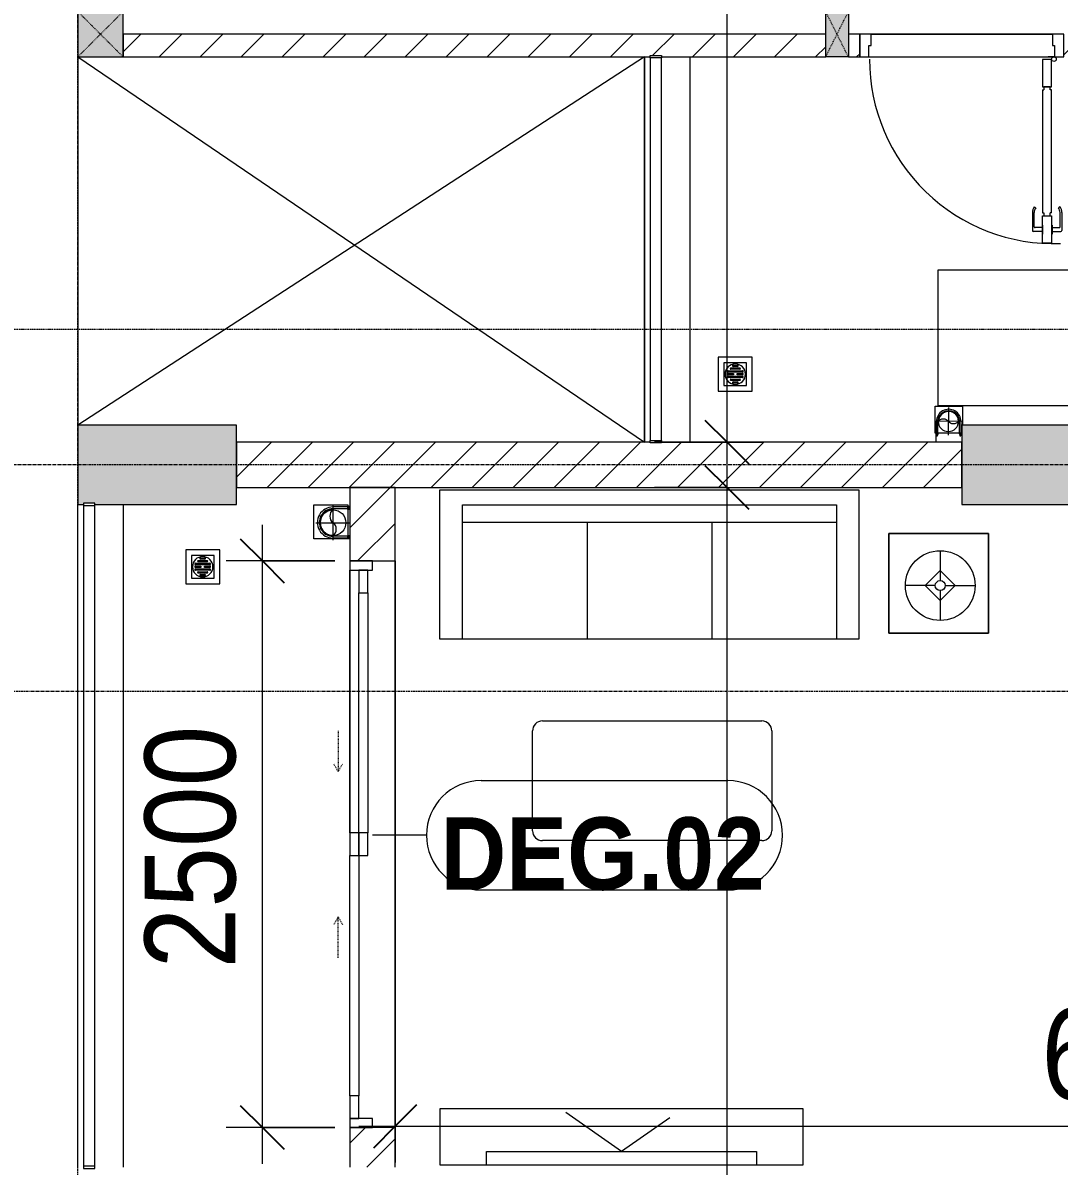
# Model space of a CAD drawing. Header units: millimetres. Extents: x 962 to 239635, y -15958 to 82755.
# Drawn here: x 95161 to 99733, y 22442 to 27487 of the extents above; entities that cross this region are included whole.
import ezdxf

# ---------------------------------------------------------------- set-up
doc = ezdxf.new("R2010")
doc.units = ezdxf.units.MM
for name, pattern in [('Dash', [6, 3, -3]), ('Dash Dot 3_16_', [7.9375, 4.7625, -1.5875, 0, -1.5875]), ('Grid Line', [22.225, 12.7, -3.175, 3.175, -3.175]), ('IMPORT-CENTER _2_', [40.64, 25.4, -5.08, 5.08, -5.08])]:
    doc.linetypes.add(name, pattern=pattern)
for name, color, linetype, lineweight in [('0-1', 7, 'Continuous', 5), ('A-ANNO-DIMS', 211, 'Continuous', 9), ('A-ANNO-DIMS-160', 211, 'Continuous', 9), ('A-DETL-GENF-1', 9, 'Continuous', 9), ('A-DETL-THIN-1', 151, 'Continuous', 9), ('A-DOOR', 31, 'Continuous', 9), ('A-DOOR-1', 254, 'Continuous', 9), ('A-DOOR-2', 9, 'Continuous', 9), ('A-DOOR-FRAM', 31, 'Continuous', 9), ('A-DOOR-HDLN', 31, 'Dash', 9), ('A-DOOR-IDEN', 31, 'Continuous', 9), ('A-FLOR-1', 250, 'Continuous', 9), ('A-FLOR-2', 9, 'Continuous', 9), ('A-FLOR-HRAL', 11, 'Continuous', 9), ('A-FLOR-HRAL-1', 254, 'Continuous', 9), ('A-FLOR-HRAL-2', 9, 'Continuous', 9), ('A-WALL', 113, 'Continuous', 9), ('A-WALL-1', 253, 'Continuous', 18), ('A-WALL-2', 9, 'Continuous', 9), ('A-WALL-3', 113, 'Continuous', 18), ('A-WALL-PATT-1', 10, 'Continuous', 9), ('A-WALL-PATT-2', 111, 'Continuous', 9), ('G-ANNO-SYMB-1', 111, 'Dash Dot 3_16_', 18), ('G-IMPT', 8, 'Continuous', 9), ('G-IMPT-1', 254, 'Continuous', 9), ('G-IMPT-2', 8, 'IMPORT-CENTER _2_', 9), ('I-FURN', 30, 'Continuous', 9), ('I-FURN-1', 254, 'Continuous', 9), ('M-EQPM', 50, 'Continuous', 9), ('S-COLS', 52, 'Continuous', 9), ('S-COLS-1', 52, 'Continuous', 5), ('S-COLS-2', 7, 'Continuous', 18), ('S-COLS-3', 254, 'Continuous', 9), ('S-COLS-4', 253, 'Continuous', 18), ('S-COLS-5', 52, 'Dash', 9), ('S-COLS-6', 52, 'Continuous', 18), ('S-COLS-HDLN', 52, 'Dash', 9), ('S-COLS-HDLN-1', 9, 'Dash', 9), ('S-GRID-1', 1, 'Grid Line', 9)]:
    doc.layers.add(name, color=color, linetype=linetype, lineweight=lineweight)
doc.styles.add('Arial_B_6', font='arialbd_0.ttf', dxfattribs={"width": 0.9, "height": 320})
doc.styles.add('UTM Avo', font='UTM Avo.ttf', dxfattribs={"width": 0.9, "height": 400})
doc.dimstyles.new('1_Dim_chi_tiet_2_5', dxfattribs={"dimscale": 304.8, "dimtxt": 399.720379, "dimasz": 0.629921, "dimexe": 0.524934, "dimexo": 0.0625, "dimgap": 0.052493, "dimtad": 1, "dimdec": 0, "dimrnd": 5, "dimzin": 0, "dimdsep": 46, "dimtxsty": 'UTM Avo', "dimblk1": 'OBLIQUE', "dimblk2": 'OBLIQUE', "dimsah": 1, "dimcen": 0.09, "dimdle": 0.524934, "dimazin": 0, "dimtfac": 1, "dimtdec": 4, "dimtix": 1, "dimtmove": 0, "dimatfit": 3, "dimfxl": 1.049869, "dimfxlon": 1, "dimtvp": 1, "dimtolj": 1, "dimtzin": 0, "dimarcsym": 2})
doc.dimstyles.new('1_Dim_chi_tiet_2_5_1', dxfattribs={"dimscale": 304.8, "dimtxt": 399.720379, "dimasz": 0.629921, "dimexe": 0.524934, "dimexo": 0.0625, "dimgap": 0.052493, "dimtad": 1, "dimdec": 0, "dimrnd": 5, "dimzin": 0, "dimdsep": 46, "dimtxsty": 'UTM Avo', "dimblk1": 'OBLIQUE', "dimblk2": 'OBLIQUE', "dimsah": 1, "dimcen": 0.09, "dimdle": 0.524934, "dimazin": 0, "dimtfac": 1, "dimtdec": 4, "dimtix": 1, "dimtmove": 0, "dimatfit": 3, "dimfxl": 1.049869, "dimfxlon": 1, "dimtvp": 1, "dimtolj": 1, "dimtzin": 0, "dimarcsym": 2})
pattern_1 = [(45, (0, 0), (-90.50967, 90.50967), [])]
pattern_2 = [(45, (61750.9, 0), (-90.50967, 90.50967), [])]

# ---------------------------------------------------------------- blocks, each defined once
blk = doc.blocks.new('NCV_TKTC_KET CAU_rvt-1-TKCS_MB TẦNG 2')
at = {"layer": 'S-COLS-1'}
for points in [[(34352.6, 25361.9), (34352.6, 25711.9), (33652.6, 25711.9), (33652.6, 25361.9), (33677.6, 25361.9), (33677.6, 25366.9), (33727.6, 25366.9), (33727.6, 25361.9)], [(38852.6, 25361.9), (38852.6, 25711.9), (37552.6, 25711.9), (37552.6, 25361.9), (38381.4, 25361.9)]]:
    blk.add_hatch(color=256, dxfattribs=at).paths.add_polyline_path(points)
at = {"layer": 'A-FLOR-1'}
blk.add_line((36152.5, 27336.9), (36152.5, 25636.9), dxfattribs=at)
at = {"layer": 'S-COLS-2'}
for p, q in [((33652.6, 25711.9), (33652.6, 25361.9)), ((34352.6, 25711.9), (33652.6, 25711.9)), ((34352.6, 25361.9), (34352.6, 25711.9)), ((37552.6, 25711.9), (37552.6, 25361.9)), ((38852.6, 25711.9), (37552.6, 25711.9)), ((33652.6, 25361.9), (33677.6, 25361.9)), ((33727.6, 25361.9), (34352.6, 25361.9)), ((37552.6, 25361.9), (38852.6, 25361.9))]:
    blk.add_line(p, q, dxfattribs=at)
blk = doc.blocks.new('MAY GIAT - MAY GIAT_dwg-348053-TKCS_MB TẦNG 2')
at = {"layer": 'G-IMPT-1', "flags": 128}
blk.add_lwpolyline([(5, 596.6), (5, 2.3), (605, 2.3), (605, 596.6)], close=True, dxfattribs=at)
blk = doc.blocks.new('MAY GIAT - MAY GIAT-401071-TKCS_MB TẦNG 2')
at = {"layer": 'I-FURN-1'}
for p, q in [((5, -2.3), (605, -2.3)), ((5, -596.6), (5, -2.3)), ((605, -2.3), (605, -596.6)), ((605, -596.6), (5, -596.6))]:
    blk.add_line(p, q, dxfattribs=at)
at = {"extrusion": (0, 0, -1), "zscale": -1, "rotation": 180}
blk.add_blockref('MAY GIAT - MAY GIAT_dwg-348053-TKCS_MB TẦNG 2', (0, 0), dxfattribs=at)
blk = doc.blocks.new('Railing - 50 x 10mm-901205-TKCS_MB TẦNG 2')
at = {"layer": 'A-FLOR-HRAL-2'}
for p, q in [((25, 5), (-25, 5)), ((-25, 5), (-25, -5)), ((25, -5), (25, 5)), ((-25, -5), (25, -5))]:
    blk.add_line(p, q, dxfattribs=at)
blk = doc.blocks.new('Railing - Railing-884005-TKCS_MB TẦNG 2')
at = {"layer": 'A-FLOR-HRAL-2'}
for p, q in [((13269.1, 18071.7), (13269.1, 16382.9)), ((13319.1, 16382.9), (13319.1, 18071.7))]:
    blk.add_line(p, q, dxfattribs=at)
at = {"extrusion": (0, 0, -1), "zscale": -1, "rotation": 180}
for p in [(-13294.1, 18076.7), (-13294.1, 16377.9)]:
    blk.add_blockref('Railing - 50 x 10mm-901205-TKCS_MB TẦNG 2', p, dxfattribs=at)
blk = doc.blocks.new('DOOR_CW_01 CANH MO-PANEL KINH - DIG_01-900x2200-CỬA NHÔM KÍNH-901226-TKCS_MB TẦNG 2')
at = {"layer": 'A-DETL-GENF-1'}
for p, q in [((-397, 872), (-357, 872)), ((-397, 752), (-397, 872)), ((-357, 872), (-357, 752)), ((-442, 737), (-442, 816.5)), ((-399, 820.5), (-438, 820.5)), ((-399, 831.8), (-397, 831.8)), ((-399, 792.2), (-399, 831.8)), ((-397, 792.2), (-397, 831.8)), ((-357, 792.2), (-357, 831.8)), ((-355, 831.8), (-357, 831.8)), ((-355, 792.2), (-355, 831.8)), ((-355, 820.5), (-316, 820.5)), ((-312, 737), (-312, 816.5)), ((-434, 799.5), (-434, 737)), ((-399, 803.5), (-430, 803.5)), ((-397, 792.2), (-399, 792.2)), ((-357, 792.2), (-355, 792.2)), ((-355, 803.5), (-324, 803.5)), ((-320, 799.5), (-320, 737)), ((-433.9, 711.2), (-427.3, 715.8)), ((-357, 752), (-397, 752)), ((-397, 738), (-391, 738)), ((-397, 738), (-397, 196)), ((-363, 752), (-391, 752)), ((-391, 752), (-391, 738)), ((-363, 738), (-363, 752)), ((-357, 738), (-363, 738)), ((-357, 196), (-357, 738)), ((-320.1, 711.2), (-326.7, 715.8)), ((-397, 196), (-391, 196)), ((-357, 182), (-397, 182)), ((-397, 182), (-397, 62)), ((-391, 196), (-391, 182)), ((-391, 182), (-363, 182)), ((-357, 196), (-363, 196)), ((-363, 182), (-363, 196)), ((-357, 62), (-357, 182)), ((-397, 62), (-357, 62))]:
    blk.add_line(p, q, dxfattribs=at)
blk.add_circle((-407, 60), 10, dxfattribs=at)
for centre, radius, start, end in [((-407, 60), 814, 360, 92), ((-438, 816.5), 4, 90, 180), ((-316, 816.5), 4, 0, 90), ((-430, 799.5), 4, 90, 180), ((-324, 799.5), 4, 360, 90), ((-397, 737), 45, 180, 215), ((-397, 737), 37, 180, 215), ((-357, 737), 37, 325, 0), ((-357, 737), 45, 325, 0)]:
    blk.add_arc(centre, radius, start, end, dxfattribs=at)
at = {"layer": 'A-DOOR-2'}
for p, q in [((-410, 50), (-450, 50)), ((-450, 50), (-450, -50)), ((-410, 0), (-410, 50)), ((-400, 0), (-410, 0)), ((-407, 50), (-382, 50)), ((-400, -50), (-400, 0)), ((410, 0), (400, 0)), ((400, 0), (400, -50)), ((450, 50), (410, 50)), ((410, 50), (410, 0)), ((450, -50), (450, 50)), ((-450, -50), (-400, -50)), ((400, -50), (450, -50))]:
    blk.add_line(p, q, dxfattribs=at)
blk = doc.blocks.new('G1_SOF - BO TRU - 100x200-746114-TKCS_MB TẦNG 2')
at = {"layer": 'S-COLS'}
blk.add_hatch(color=256, dxfattribs=at).paths.add_polyline_path([(50, -100), (50, 100), (-50, 100), (-50, -100)])
at = {"layer": 'S-COLS-4'}
for p, q in [((-50, 100), (50, 100)), ((-50, -100), (-50, 100)), ((50, 100), (50, -100)), ((50, -100), (-50, -100))]:
    blk.add_line(p, q, dxfattribs=at)
at = {"layer": 'S-COLS-HDLN-1'}
for p, q in [((50, -100), (-50, 100)), ((-50, -100), (50, 100))]:
    blk.add_line(p, q, dxfattribs=at)
blk = doc.blocks.new('LOBBY_SOFA_1 - LOBBY_SOFA_1-901228-TKCS_MB TẦNG 2')
at = {"layer": 'I-FURN'}
for p, q in [((-2128.3, 1548.5), (-1160.3, 1548.5)), ((-2172.3, 1064.5), (-2172.3, 1504.5)), ((-1116.3, 1504.5), (-1116.3, 1064.5)), ((-1160.3, 1020.5), (-2128.3, 1020.5)), ((-2556, 660), (-708, 660)), ((-2556, 0), (-2556, 660)), ((-2457, 66), (-2457, 660)), ((-1907, 143), (-1907, 660)), ((-1357, 143), (-1357, 660)), ((-807, 660), (-807, 66)), ((-708, 660), (-708, 0)), ((-2688.2, 633.5), (-3128.2, 633.5)), ((-3128.2, 633.5), (-3128.2, 193.5)), ((-2688.2, 193.5), (-2688.2, 633.5)), ((-2915.4, 445), (-2915.4, 577)), ((-2981.4, 423), (-2915.4, 489)), ((-2915.4, 489), (-2849.4, 423)), ((-2937.4, 423), (-3069.4, 423)), ((-2915.4, 357), (-2981.4, 423)), ((-2849.4, 423), (-2915.4, 357)), ((-2893.4, 423), (-2761.4, 423)), ((-2915.4, 269), (-2915.4, 401)), ((-3128.2, 193.5), (-2688.2, 193.5)), ((-807, 143), (-2457, 143)), ((-807, 66), (-2457, 66)), ((-708, 0), (-2556, 0))]:
    blk.add_line(p, q, dxfattribs=at)
for radius in [154, 22]:
    blk.add_circle((-2915.4, 423), radius, dxfattribs=at)
for centre, start, end in [((-2128.3, 1504.5), 90, 180), ((-1160.3, 1504.5), 0, 90), ((-2128.3, 1064.5), 180, 270), ((-1160.3, 1064.5), 270, 0)]:
    blk.add_arc(centre, 44, start, end, dxfattribs=at)
at = {"layer": 'I-FURN-1'}
for p, q in [((-2128.3, 1548.5), (-1160.3, 1548.5)), ((-2172.3, 1064.5), (-2172.3, 1504.5)), ((-1116.3, 1504.5), (-1116.3, 1064.5)), ((-1160.3, 1020.5), (-2128.3, 1020.5)), ((-2556, 660), (-708, 660)), ((-2556, 0), (-2556, 660)), ((-708, 660), (-708, 0)), ((-3128.2, 633.5), (-2688.2, 633.5)), ((-3128.2, 193.5), (-3128.2, 633.5)), ((-2688.2, 633.5), (-2688.2, 193.5)), ((-2688.2, 193.5), (-3128.2, 193.5)), ((-708, 0), (-2556, 0))]:
    blk.add_line(p, q, dxfattribs=at)
for centre, start, end in [((-2128.3, 1504.5), 90, 180), ((-1160.3, 1504.5), 0, 90), ((-2128.3, 1064.5), 180, 270), ((-1160.3, 1064.5), 270, 0)]:
    blk.add_arc(centre, 44, start, end, dxfattribs=at)
blk = doc.blocks.new('RES_BAN AN - RES_BAN AN-901221-TKCS_MB TẦNG 2')
at = {"layer": 'I-FURN-1'}
for p, q in [((0, 250), (1600, 250)), ((0, 0), (0, 250)), ((1600, 250), (1600, 0)), ((1600, 0), (0, 0))]:
    blk.add_line(p, q, dxfattribs=at)
blk = doc.blocks.new('KE TIVI-2 - KE TIVI-2-901222-TKCS_MB TẦNG 2')
at = {"layer": 'I-FURN-1'}
for p, q in [((0, 60), (-245.7, 232.1)), ((213, 209.1), (0, 60)), ((-595.6, 60), (595.6, 60)), ((-595.6, 0), (-595.6, 60)), ((595.6, 60), (595.6, 0)), ((595.6, 0), (-595.6, 0))]:
    blk.add_line(p, q, dxfattribs=at)
blk = doc.blocks.new('NCV_TKTC_TANG 2_rvt-1-TKCS_MB TẦNG 2')
at = {"layer": 'A-WALL-PATT-1'}
h = blk.add_hatch(dxfattribs=at)
h.set_pattern_fill('FP_1', color=256, style=0, pattern_type=2)
h.set_pattern_definition(pattern_1)
h.paths.add_polyline_path([(33852.6, 27336.9), (36177.6, 27336.9), (36177.6, 27342.4), (36227.6, 27342.4), (36227.6, 27336.9), (36952.6, 27336.9), (36952.6, 27436.9), (33852.6, 27436.9)])
h = blk.add_hatch(dxfattribs=at)
h.set_pattern_fill('FP_1', color=256, style=0, pattern_type=2)
h.set_pattern_definition(pattern_1)
h.paths.add_polyline_path([(37052.6, 27336.9), (37102.6, 27336.9), (37102.6, 27436.9), (37052.6, 27436.2)])
h.paths.add_polyline_path([(38002.6, 27336.9), (38052.6, 27336.9), (38052.6, 27436.9), (38002.6, 27436.9)])
at = {"layer": 'A-FLOR-2'}
for p, q in [((37152.6, 27436.9), (37952.6, 27436.9)), ((37952.6, 27436.9), (37152.6, 27436.9)), ((37142.6, 27336.9), (37962.6, 27336.9)), ((35052.6, 25112.4), (35052.6, 22612.4)), ((35052.6, 22613.5), (35052.6, 25112.4)), ((34852.6, 25072.4), (34852.6, 23912.4)), ((34952.6, 22613.5), (35052.6, 22613.5))]:
    blk.add_line(p, q, dxfattribs=at)
at = {"layer": 'A-WALL-1'}
for p, q in [((36952.6, 27436.9), (33852.6, 27436.9)), ((33852.6, 27436.9), (33852.6, 27336.9)), ((37102.6, 27436.9), (37052.6, 27436.9)), ((37102.6, 27336.9), (37102.6, 27436.9)), ((33852.6, 27336.9), (36177.6, 27336.9)), ((36227.6, 27336.9), (36952.6, 27336.9)), ((37052.6, 27336.9), (37102.6, 27336.9))]:
    blk.add_line(p, q, dxfattribs=at)
at = {"layer": 'A-WALL-2'}
for p, q in [((36152.6, 25636.9), (36152.6, 27336.9)), ((36352.6, 27336.9), (36352.6, 25636.9))]:
    blk.add_line(p, q, dxfattribs=at)
at = {"layer": 'A-DOOR-1', "rotation": 180}
blk.add_blockref('DOOR_CW_01 CANH MO-PANEL KINH - DIG_01-900x2200-CỬA NHÔM KÍNH-901226-TKCS_MB TẦNG 2', (37552.6, 27386.9), dxfattribs=at)
at = {"layer": 'A-FLOR-HRAL-1'}
blk.add_blockref('Railing - Railing-884005-TKCS_MB TẦNG 2', (22908.5, 9260.7), dxfattribs=at)
at = {"layer": 'I-FURN-1'}
for name, p, rotation in [('MAY GIAT - MAY GIAT-401071-TKCS_MB TẦNG 2', (38044.8, 26402.4), 270.0000000000009), ('LOBBY_SOFA_1 - LOBBY_SOFA_1-901228-TKCS_MB TẦNG 2', (34542.6, 25426.9), 180)]:
    blk.add_blockref(name, p, dxfattribs=dict(at, rotation=rotation))
for name, p in [('RES_BAN AN - RES_BAN AN-901221-TKCS_MB TẦNG 2', (35252.2, 22446.9)), ('KE TIVI-2 - KE TIVI-2-901222-TKCS_MB TẦNG 2', (36052.2, 22446.9))]:
    blk.add_blockref(name, p, dxfattribs=at)
at = {"layer": 'S-COLS-3'}
blk.add_blockref('G1_SOF - BO TRU - 100x200-746114-TKCS_MB TẦNG 2', (37002.6, 27436.9), dxfattribs=at)
blk = doc.blocks.new('TKTC_XREF_251221_MB TANG 2-7 - TKTC_XREF_260130_MB TANG 2-5_dwg_$cc-V166-TKCS_MB TẦNG 2')
at = {"layer": 'G-IMPT-2'}
for p, q in [((0, -0.673), (0, 0.673)), ((-0.673, 0), (0.65, 0))]:
    blk.add_line(p, q, dxfattribs=at)
at = {"layer": 'M-EQPM'}
blk.add_circle((0, 0), 0.5, dxfattribs=at)
for centre, radius, start, end in [((0, 0), 0.5, 90, 270), ((0.188, 0.25), 0.313, 126.8699, 233.1301), ((-0.188, -0.25), 0.313, 306.8699, 53.1301)]:
    blk.add_arc(centre, radius, start, end, dxfattribs=at)
blk = doc.blocks.new('TKTC_XREF_251221_MB TANG 2-7 - TKTC_XREF_260130_MB TANG 2-5_dwg_CUM U_DN100-V167-TKCS_MB TẦNG 2')
at = {"layer": 'G-IMPT'}
blk.add_hatch(color=256, dxfattribs=at).paths.add_polyline_path([(0, 61), (0, 57), (14.8, 55.1), (28.5, 49.4), (40.3, 40.3), (49.4, 28.5), (55.1, 14.8), (57, 0), (55.1, -14.8), (49.4, -28.5), (40.3, -40.3), (28.5, -49.4), (14.8, -55.1), (0, -57), (0, -61), (15.8, -58.9), (30.5, -52.8), (43.1, -43.1), (52.8, -30.5), (58.9, -15.8), (61, 0), (58.9, 15.8), (52.8, 30.5), (43.1, 43.1), (30.5, 52.8), (15.8, 58.9)])
for p, q in [((-72.7, 69.3), (-72.7, 60.7)), ((-66.9, 67.9), (-71.7, 67.9)), ((-66.9, 62.1), (-71.7, 62.1)), ((-65, 69), (0, 69)), ((-72.7, -60.7), (-72.7, -69.3)), ((-66.9, -62.1), (-71.7, -62.1)), ((-66.9, -67.9), (-71.7, -67.9)), ((-65, -69), (0, -69))]:
    blk.add_line(p, q, dxfattribs=at)
at = {"layer": 'G-IMPT', "flags": 128}
for points in [[(-71.7, 59.2), (-66.9, 59.2), (-66.9, 70.8), (-71.7, 70.8)], [(-66.9, 70.8), (-66.9, 72.7), (-65, 72.7), (-65, 57.3), (-66.9, 57.3), (-66.9, 59.2)], [(-65, 61), (0, 61), (0, 57)], [(-71.7, -70.8), (-66.9, -70.8), (-66.9, -59.2), (-71.7, -59.2)], [(-66.9, -59.2), (-66.9, -57.3), (-65, -57.3), (-65, -72.7), (-66.9, -72.7), (-66.9, -70.8)], [(-65, -61), (0, -61), (0, -57)]]:
    blk.add_lwpolyline(points, dxfattribs=at)
at = {"layer": 'G-IMPT'}
for centre, radius, start, end in [((-71.1, 69.3), 1.56, 112.6199, 247.3801), ((-67.9, 65), 4.8, 143.1301, 216.8699), ((-71.1, 60.7), 1.56, 112.6199, 247.3801), ((0, 0), 69, 270, 90), ((0, 0), 61, 270, 90), ((0, 0), 57, 270, 90), ((-71.1, -60.7), 1.56, 112.6199, 247.3801), ((-67.9, -65), 4.8, 143.1301, 216.8699), ((-71.1, -69.3), 1.56, 112.6199, 247.3801)]:
    blk.add_arc(centre, radius, start, end, dxfattribs=at)
blk = doc.blocks.new('TKTC_XREF_251221_MB TANG 2-7 - TKTC_XREF_260130_MB TANG 2-5_dwg_$cc-4746806-TKCS_MB TẦNG 2')
at = {"layer": 'G-IMPT-2'}
for p, q in [((0, -0.673), (0, 0.673)), ((-0.673, 0), (0.673, 0))]:
    blk.add_line(p, q, dxfattribs=at)
at = {"layer": 'M-EQPM'}
blk.add_circle((0, 0), 0.5, dxfattribs=at)
for centre, radius, start, end in [((0, 0), 0.5, 90, 270), ((0.188, 0.25), 0.313, 126.8699, 233.1301), ((-0.188, -0.25), 0.313, 306.8699, 53.1301)]:
    blk.add_arc(centre, radius, start, end, dxfattribs=at)
blk = doc.blocks.new('TKTC_XREF_251221_MB TANG 2-7 - TKTC_XREF_260130_MB TANG 2-5_dwg_CUM U_DN100-V186-TKCS_MB TẦNG 2')
at = {"layer": 'G-IMPT'}
blk.add_hatch(color=256, dxfattribs=at).paths.add_polyline_path([(0, -61), (15.8, -58.9), (30.5, -52.8), (43.1, -43.1), (52.8, -30.5), (58.9, -15.8), (61, 0), (58.9, 15.8), (52.8, 30.5), (43.1, 43.1), (30.5, 52.8), (8.1, 59.9), (0, 61), (0, 57), (14.8, 55.1), (28.5, 49.4), (40.3, 40.3), (49.4, 28.5), (55.1, 14.8), (57, 0), (55.1, -14.8), (49.4, -28.5), (40.3, -40.3), (28.5, -49.4), (8.1, -55.9), (0, -57)])
for p, q in [((-79.1, 66.6), (-79.1, 63.4)), ((-76.6, 66.6), (-76.6, 63.4)), ((-74.6, 66.6), (-74.6, 63.4)), ((-72.7, 69.3), (-72.7, 60.7)), ((-66.9, 67.9), (-71.7, 67.9)), ((-65, 69), (0, 69)), ((-66.9, 62.1), (-71.7, 62.1)), ((-79.1, -63.4), (-79.1, -66.6)), ((-76.6, -63.4), (-76.6, -66.6)), ((-74.6, -63.4), (-74.6, -66.6)), ((-72.7, -60.7), (-72.7, -69.3)), ((-66.9, -62.1), (-71.7, -62.1)), ((-66.9, -67.9), (-71.7, -67.9)), ((-66.9, -72.7), (-66.9, -70.8)), ((-65, -69), (0, -69))]:
    blk.add_line(p, q, dxfattribs=at)
at = {"layer": 'G-IMPT', "flags": 128}
for points in [[(-72.7, 67.6), (-78.1, 67.6), (-78.1, 62.4), (-72.7, 62.4)], [(-71.7, 59.2), (-66.9, 59.2), (-66.9, 70.8), (-71.7, 70.8)], [(-66.9, 70.8), (-66.9, 72.7), (-65, 72.7), (-65, 57.3), (-66.9, 57.3), (-66.9, 59.2)], [(-65, 61), (0, 61), (0, 57)], [(-72.7, -62.4), (-78.1, -62.4), (-78.1, -67.6), (-72.7, -67.6)], [(-71.7, -70.8), (-66.9, -70.8), (-66.9, -59.2), (-71.7, -59.2)], [(-66.9, -59.2), (-66.9, -57.3), (-65, -57.3), (-65, -72.3)], [(-65, -61), (0, -61), (0, -57)]]:
    blk.add_lwpolyline(points, dxfattribs=at)
at = {"layer": 'G-IMPT'}
for centre, radius, start, end in [((-78.1, 66.6), 0.96, 90, 180), ((-71.1, 69.3), 1.56, 112.61986, 247.38014), ((-67.9, 65), 4.8, 143.1301, 216.8699), ((0, 0), 69, 270, 90), ((-78.1, 63.4), 0.96, 180, 270), ((-71.1, 60.7), 1.56, 112.61986, 247.38014), ((0, 0), 61, 270, 90), ((0, 0), 57, 270, 90), ((-78.1, -63.4), 0.96, 90, 180), ((-71.1, -60.7), 1.56, 112.61986, 247.38014), ((-67.9, -65), 4.8, 143.1301, 216.8699), ((-78.1, -66.6), 0.96, 180, 270), ((-71.1, -69.3), 1.56, 112.61986, 247.38014)]:
    blk.add_arc(centre, radius, start, end, dxfattribs=at)
blk = doc.blocks.new('TKTC_XREF_251221_MB TANG 2-7 - TKTC_XREF_260130_MB TANG 2-5_dwg_THU NUOC - THU NUOC-444531-TKCS_MB TẦNG 1-4746804-TKCS_MB TẦNG 2')
at = {"layer": 'G-IMPT'}
for p, q in [((-23.3, 10.8), (40.9, 10.8)), ((40.9, 4.8), (-23.3, 4.8)), ((-11, 23.3), (28.5, 23.3)), ((28.5, 17.3), (-11, 17.3)), ((-1.1, 35.6), (18.5, 35.6)), ((18.5, 29.6), (-1.1, 29.6)), ((-23.3, -13.6), (40.9, -13.6)), ((40.9, -19.6), (-23.3, -19.6)), ((-11, -26.1), (28.5, -26.1)), ((28.5, -32.1), (-11, -32.1)), ((-1.1, -38.5), (18.5, -38.5)), ((18.5, -44.5), (-1.1, -44.5))]:
    blk.add_line(p, q, dxfattribs=at)
at = {"layer": 'G-IMPT', "flags": 128}
for points in [[(83.7, -79.4), (83.7, 70.6), (-66.3, 70.6), (-66.3, -79.4)], [(58.7, -54.4), (58.7, 45.6), (-41.3, 45.6), (-41.3, -54.4)]]:
    blk.add_lwpolyline(points, close=True, dxfattribs=at)
for points in [[(-23.3, -1.2), (0.7, -1.2), (0.7, -7.2), (-23.3, -7.2)], [(40.9, -7.2), (16.7, -7.2), (16.7, -1.2), (40.9, -1.2)]]:
    blk.add_lwpolyline(points, dxfattribs=at)
at = {"layer": 'G-IMPT'}
for centre, radius, start, end in [((8.7, -4.4), 45, 360, 180), ((8.7, -4.4), 45, 360, 180), ((-23.3, 7.8), 3, 90, 270), ((-11, 20.3), 3, 90, 270), ((-1.1, 32.6), 3, 90, 270), ((18.5, 32.6), 3, 270, 90), ((28.5, 20.3), 3, 270, 90), ((40.9, 7.8), 3, 270, 90), ((8.7, -4.4), 45, 180, 360), ((8.7, -4.4), 45, 180, 360), ((-23.3, -4.2), 3, 90, 270), ((-23.3, -16.6), 3, 90, 270), ((-11, -29.1), 3, 90, 270), ((-1.1, -41.5), 3, 90, 270), ((18.5, -41.5), 3, 270, 90), ((28.5, -29.1), 3, 270, 90), ((40.9, -4.2), 3, 270, 90), ((40.9, -16.6), 3, 270, 90)]:
    blk.add_arc(centre, radius, start, end, dxfattribs=at)
blk = doc.blocks.new('TKTC_XREF_251221_MB TANG 2-7 - TKTC_XREF_251221_MB TANG 2-7-2039446-TKCS_MB TẦNG 2')
at = {"layer": 'M-EQPM'}
for p, q in [((0, 10100), (0, 8475)), ((3783.5, 8439), (3783.5, 8559)), ((3783.5, 8559), (3903.1, 8559)), ((3903.1, 8559), (3903.1, 8475)), ((3785.2, 8439), (3785.2, 8400)), ((3900, 8439), (3785.2, 8439)), ((3900, 8439), (3785.2, 8439)), ((1041.4, 8123.3), (1191, 8123.3)), ((1041.4, 7972.9), (1041.4, 8123.3)), ((1191, 8123.3), (1191, 7972.9)), ((1191, 7972.9), (1041.4, 7972.9))]:
    blk.add_line(p, q, dxfattribs=at)
for p in [(2892.4, 8704.4), (542.3, 7854.4)]:
    blk.add_blockref('TKTC_XREF_251221_MB TANG 2-7 - TKTC_XREF_260130_MB TANG 2-5_dwg_THU NUOC - THU NUOC-444531-TKCS_MB TẦNG 1-4746804-TKCS_MB TẦNG 2', p)
at = {"extrusion": (0, 0, -1), "xscale": 90.00000000005102, "yscale": 90.00000000005102, "zscale": -90.000000000051, "rotation": 270.374026779938}
blk.add_blockref('TKTC_XREF_251221_MB TANG 2-7 - TKTC_XREF_260130_MB TANG 2-5_dwg_$cc-4746806-TKCS_MB TẦNG 2', (-3841.1, 8491.9), dxfattribs=at)
for name, p, xscale, yscale, zscale, rotation in [('TKTC_XREF_251221_MB TANG 2-7 - TKTC_XREF_260130_MB TANG 2-5_dwg_CUM U_DN100-V186-TKCS_MB TẦNG 2', (3842.9, 8490.3), 0.7894736842105242, 0.7894736842105242, 0.7894736842105242, 89.99999999844349), ('TKTC_XREF_251221_MB TANG 2-7 - TKTC_XREF_260130_MB TANG 2-5_dwg_$cc-V166-TKCS_MB TẦNG 2', (1126.1, 8044.4), 113.7150000000073, 113.7150000000073, 113.7150000000073, 359.9990086636432), ('TKTC_XREF_251221_MB TANG 2-7 - TKTC_XREF_260130_MB TANG 2-5_dwg_CUM U_DN100-V167-TKCS_MB TẦNG 2', (1126.1, 8045.3), 0.9975000000000006, 0.9975000000000006, 0.9975000000000006, 180.000991338195)]:
    blk.add_blockref(name, p, dxfattribs=dict(xscale=xscale, yscale=yscale, zscale=zscale, rotation=rotation))
blk = doc.blocks.new('Railing - 50 x 10mm-1251311-TKCS_MB TẦNG 2')
at = {"layer": 'A-FLOR-HRAL'}
for p, q in [((25, 5), (-25, 5)), ((-25, 5), (-25, -5)), ((25, -5), (25, 5)), ((-25, -5), (25, -5))]:
    blk.add_line(p, q, dxfattribs=at)
blk = doc.blocks.new('Railing - Railing-3231180-TKCS_MB TẦNG 2')
at = {"layer": 'A-FLOR-HRAL'}
for p, q in [((33677.6, 25356.9), (33677.6, 22442.4)), ((33727.6, 22442.4), (33727.6, 25356.9))]:
    blk.add_line(p, q, dxfattribs=at)
for p in [(33702.6, 25361.9), (33702.6, 22437.4)]:
    blk.add_blockref('Railing - 50 x 10mm-1251311-TKCS_MB TẦNG 2', p)
blk = doc.blocks.new('DEG_02-DEG_03 - DEG_02-2500x2400mm-CỬA ĐI 02 CÁNH TRƯỢT-625766-TKCS_MB TẦNG 2')
at = {"layer": 'A-DOOR'}
for p, q in [((-1110, 100), (-1210, 100)), ((-1210, 100), (-1210, 60)), ((-1210, 60), (-1110, 60)), ((-1110, 60), (-1110, 100)), ((-1110, 100), (-50, 100)), ((-50, 60), (-1110, 60)), ((50, 100), (-50, 100)), ((-50, 100), (-50, 60)), ((50, 60), (-50, 60)), ((-50, 60), (-50, 20)), ((-50, 60), (50, 60)), ((50, 60), (50, 100)), ((50, 20), (50, 60)), ((50, 60), (1110, 60)), ((1210, 60), (1110, 60)), ((1110, 60), (1110, 20)), ((1210, 20), (1210, 60)), ((-50, 20), (50, 20)), ((1110, 20), (50, 20)), ((1110, 20), (1210, 20))]:
    blk.add_line(p, q, dxfattribs=at)
at = {"layer": 'A-DOOR-FRAM'}
for p, q in [((-1210, 100), (-1250, 100)), ((-1250, 100), (-1250, 0)), ((-1210, 0), (-1210, 100)), ((1250, 100), (1210, 100)), ((1210, 100), (1210, 0)), ((1250, 0), (1250, 100)), ((-1250, 0), (-1210, 0)), ((1210, 0), (1250, 0))]:
    blk.add_line(p, q, dxfattribs=at)
at = {"layer": 'A-DOOR-HDLN'}
for p, q in [((-320.4, 151.1), (-355, 171.1)), ((320.4, 151.1), (355, 171.1)), ((-500.4, 151.1), (-320.4, 151.1)), ((-320.4, 151.1), (-355, 131.1)), ((320.4, 151.1), (355, 131.1)), ((500.4, 151.1), (320.4, 151.1))]:
    blk.add_line(p, q, dxfattribs=at)
blk = doc.blocks.new('G1_SOF - BO TRU - 200x200-3052400-TKCS_MB TẦNG 2')
at = {"layer": 'S-COLS-HDLN'}
for p, q in [((-100, 100), (100, -100)), ((100, 100), (-100, -100))]:
    blk.add_line(p, q, dxfattribs=at)
blk = doc.blocks.new('STN_Door Tag - STN_Door Tag-1788670-TKCS_MB TẦNG 2')
at = {"layer": 'A-DOOR-IDEN'}
for p, q in [((-3.37, 1.495), (3.431, 1.495)), ((-3.37, -1.524), (3.431, -1.524))]:
    blk.add_line(p, q, dxfattribs=at)
for centre, start, end in [((-3.37, -0.015), 90, 270), ((3.431, -0.015), 270, 90)]:
    blk.add_arc(centre, 1.509, start, end, dxfattribs=at)
blk = doc.blocks.new('DIMBLOCK180-TKCS_MB TẦNG 2')
at = {"layer": 'A-ANNO-DIMS-160'}
for p, q in [((96218.1, 22452.4), (96218.1, 25272.4)), ((96538.1, 25112.4), (96058.1, 25112.4)), ((96218.1, 25112.4), (96538.1, 25112.4)), ((96538.1, 22612.4), (96058.1, 22612.4)), ((96218.1, 22612.4), (96538.1, 22612.4))]:
    blk.add_line(p, q, dxfattribs=at)
at = {"layer": 'A-ANNO-DIMS-160', "lineweight": 25}
for p, q in [((96218.1, 25112.4), (96122.1, 25208.4)), ((96218.1, 25112.4), (96314.1, 25016.4)), ((96218.1, 22612.4), (96122.1, 22708.4)), ((96218.1, 22612.4), (96314.1, 22516.4))]:
    blk.add_line(p, q, dxfattribs=at)
at = {"layer": 'A-ANNO-DIMS-160', "color": 0, "insert": (95698.5, 23314.6), "char_height": 400, "width": 1314.636, "attachment_point": 1, "rotation": 90, "line_spacing_factor": 1.110334, "style": 'UTM Avo'}
blk.add_mtext('2500', dxfattribs=at)
blk = doc.blocks.new('_Oblique')
at = {"color": 0, "linetype": 'ByBlock', "lineweight": -2}
blk.add_line((-0.5, -0.5), (0.5, 0.5), dxfattribs=at)
blk = doc.blocks.new('DIMBLOCK250-TKCS_MB TẦNG 2')
at = {"layer": 'A-ANNO-DIMS-160'}
for p, q in [((98268.3, 25476.9), (98268.3, 33796.9)), ((97948.3, 33636.9), (98428.3, 33636.9)), ((98268.3, 33636.9), (97948.3, 33636.9)), ((97948.3, 25636.9), (98428.3, 25636.9)), ((98268.3, 25636.9), (97948.3, 25636.9))]:
    blk.add_line(p, q, dxfattribs=at)
at = {"layer": 'A-ANNO-DIMS-160', "lineweight": 25}
for p, q in [((98268.3, 33636.9), (98172.3, 33732.9)), ((98268.3, 33636.9), (98364.3, 33540.9)), ((98268.3, 25636.9), (98172.3, 25732.9)), ((98268.3, 25636.9), (98364.3, 25540.9))]:
    blk.add_line(p, q, dxfattribs=at)
at = {"layer": 'A-ANNO-DIMS-160', "color": 0, "insert": (97748.6, 29089.2), "char_height": 400, "width": 1314.636, "attachment_point": 1, "rotation": 90, "line_spacing_factor": 1.110334, "style": 'UTM Avo'}
blk.add_mtext('8000', dxfattribs=at)
blk = doc.blocks.new('DIMBLOCK266-TKCS_MB TẦNG 2')
at = {"layer": 'A-ANNO-DIMS-160'}
for p, q in [((98268.3, 17276.9), (98268.3, 25596.9)), ((97948.3, 25436.9), (98428.3, 25436.9)), ((98268.3, 25436.9), (97948.3, 25436.9)), ((97948.3, 17436.9), (98428.3, 17436.9)), ((98268.3, 17436.9), (97948.3, 17436.9))]:
    blk.add_line(p, q, dxfattribs=at)
at = {"layer": 'A-ANNO-DIMS-160', "lineweight": 25}
for p, q in [((98268.3, 25436.9), (98172.3, 25532.9)), ((98268.3, 25436.9), (98364.3, 25340.9)), ((98268.3, 17436.9), (98172.3, 17532.9)), ((98268.3, 17436.9), (98364.3, 17340.9))]:
    blk.add_line(p, q, dxfattribs=at)
at = {"layer": 'A-ANNO-DIMS-160', "color": 0, "insert": (97748.6, 20889.2), "char_height": 400, "width": 1314.636, "attachment_point": 1, "rotation": 90, "line_spacing_factor": 1.110334, "style": 'UTM Avo'}
blk.add_mtext('8000', dxfattribs=at)
blk = doc.blocks.new('DIMBLOCK323-TKCS_MB TẦNG 2')
at = {"layer": 'A-ANNO-DIMS-160'}
for p, q in [((96803.5, 22937.8), (96803.5, 22457.8)), ((96803.5, 22617.8), (96803.5, 22937.8)), ((103603.5, 22937.8), (103603.5, 22457.8)), ((103603.5, 22617.8), (103603.5, 22937.8)), ((96643.5, 22617.8), (103763.5, 22617.8))]:
    blk.add_line(p, q, dxfattribs=at)
at = {"layer": 'A-ANNO-DIMS-160', "lineweight": 25}
for p, q in [((96803.5, 22617.8), (96899.5, 22713.8)), ((103603.5, 22617.8), (103699.5, 22713.8)), ((96803.5, 22617.8), (96707.5, 22521.8)), ((103603.5, 22617.8), (103507.5, 22521.8))]:
    blk.add_line(p, q, dxfattribs=at)
at = {"layer": 'A-ANNO-DIMS-160', "color": 0, "insert": (99655.7, 23137.4), "char_height": 400, "width": 1314.636, "attachment_point": 1, "line_spacing_factor": 1.110334, "style": 'UTM Avo'}
blk.add_mtext('6800', dxfattribs=at)

msp = doc.modelspace()

# ---------------------------------------------------------------- hatches: boundary and pattern name
at = {"layer": 'A-WALL-PATT-2'}
h = msp.add_hatch(dxfattribs=at)
h.set_pattern_fill('FP_1', color=256, style=0, pattern_type=2)
h.set_pattern_definition(pattern_2)
h.paths.add_polyline_path([(99303.5, 25436.9), (99303.5, 25636.9), (97978.5, 25636.9), (97978.5, 25633.6), (97928.5, 25633.6), (97928.5, 25636.9), (96103.5, 25636.9), (96103.5, 25436.9), (98520.2, 25436.9)])
h = msp.add_hatch(dxfattribs=at)
h.set_pattern_fill('FP_1', color=256, style=0, pattern_type=2)
h.set_pattern_definition(pattern_2)
h.paths.add_polyline_path([(96803.5, 22436.9), (96803.5, 22612.4), (96603.5, 22612.4), (96603.5, 22436.9)])
h.paths.add_polyline_path([(96603.5, 25112.4), (96803.5, 25112.4), (96803.5, 25436.9), (96603.5, 25436.9)])
at = {"layer": 'S-COLS-1'}
msp.add_hatch(color=256, dxfattribs=at).paths.add_polyline_path([(95603.5, 27336.9), (95603.5, 27536.9), (95403.5, 27536.9), (95403.5, 27336.9)])

# ---------------------------------------------------------------- linework, layer by layer
at = {"layer": 'A-DETL-THIN-1'}
for p, q in [((95403.5, 27336.9), (97903.5, 25636.9)), ((97903.5, 27336.9), (95403.5, 25711.9))]:
    msp.add_line(p, q, dxfattribs=at)
at = {"layer": 'A-DOOR-IDEN'}
msp.add_line((96703.5, 23903.8), (96941.7, 23903.8), dxfattribs=at)
at = {"layer": 'A-WALL'}
for p, q in [((95403.5, 22437.4), (95403.5, 25361.9)), ((95603.5, 25361.9), (95603.5, 22437.4)), ((96803.5, 25112.4), (96803.5, 22612.4)), ((96603.5, 23912.4), (96603.5, 25072.4))]:
    msp.add_line(p, q, dxfattribs=at)
at = {"layer": 'A-WALL-3'}
for p, q in [((97928.5, 25636.9), (96103.5, 25636.9)), ((96103.5, 25636.9), (96103.5, 25436.9)), ((99303.5, 25636.9), (97978.5, 25636.9)), ((99303.5, 25436.9), (99303.5, 25636.9)), ((96103.5, 25436.9), (99303.5, 25436.9)), ((96803.5, 25436.9), (96603.5, 25436.9)), ((96603.5, 25436.9), (96603.5, 25112.4)), ((96803.5, 25112.4), (96803.5, 25436.9)), ((96603.5, 25112.4), (96803.5, 25112.4)), ((96803.5, 22612.4), (96603.5, 22612.4)), ((96603.5, 22612.4), (96603.5, 22436.9)), ((96803.5, 22436.9), (96803.5, 22612.4))]:
    msp.add_line(p, q, dxfattribs=at)
at = {"layer": 'G-ANNO-SYMB-1'}
msp.add_line((90498.7, 26135.3), (196677.7, 26135.3), dxfattribs=at)
at = {"layer": 'S-COLS-6'}
for p, q in [((95403.5, 27536.9), (95403.5, 27336.9)), ((95603.5, 27336.9), (95603.5, 27536.9)), ((95403.5, 27336.9), (95603.5, 27336.9))]:
    msp.add_line(p, q, dxfattribs=at)
at = {"layer": 'S-GRID-1'}
for p, q in [((95403.5, 19351.6), (95403.5, 76542.3)), ((98285.4, 25536.9), (94285.4, 25536.9)), ((187383.6, 25536.9), (98285.4, 25536.9)), ((96253.4, 24536.9), (92253.4, 24536.9)), ((189415.6, 24536.9), (96253.4, 24536.9))]:
    msp.add_line(p, q, dxfattribs=at)

# ---------------------------------------------------------------- block references
at = {"layer": '0-1'}
for name in ['NCV_TKTC_KET CAU_rvt-1-TKCS_MB TẦNG 2', 'NCV_TKTC_TANG 2_rvt-1-TKCS_MB TẦNG 2']:
    msp.add_blockref(name, (61750.9, 0), dxfattribs=at)
at = {"layer": 'A-DOOR', "rotation": 89.99999999999993}
msp.add_blockref('DEG_02-DEG_03 - DEG_02-2500x2400mm-CỬA ĐI 02 CÁNH TRƯỢT-625766-TKCS_MB TẦNG 2', (96703.5, 23862.4), dxfattribs=at)
at = {"layer": 'A-DOOR-IDEN', "xscale": 159.9999999999999, "yscale": 159.9999999999999, "zscale": 159.9999999999999}
msp.add_blockref('STN_Door Tag - STN_Door Tag-1788670-TKCS_MB TẦNG 2', (97722.3, 23904.5), dxfattribs=at)
at = {"layer": 'A-FLOR-HRAL'}
msp.add_blockref('Railing - Railing-3231180-TKCS_MB TẦNG 2', (61750.9, 0), dxfattribs=at)
at = {"layer": 'M-EQPM'}
msp.add_blockref('TKTC_XREF_251221_MB TANG 2-7 - TKTC_XREF_251221_MB TANG 2-7-2039446-TKCS_MB TẦNG 2', (95403.5, 17236.9), dxfattribs=at)
at = {"layer": 'S-COLS-5'}
msp.add_blockref('G1_SOF - BO TRU - 200x200-3052400-TKCS_MB TẦNG 2', (95503.5, 27436.9), dxfattribs=at)

# ---------------------------------------------------------------- texts
at = {"layer": 'A-DOOR-IDEN', "insert": (97719.1, 23819.1), "char_height": 320, "width": 1467.36, "attachment_point": 5, "line_spacing_factor": 0.936439, "style": 'Arial_B_6'}
msp.add_mtext('\\pt7.2,14.4,21.6,28.8,36,43.2,50.4,57.6,64.8,72,79.2,86.4,93.6,100.8,108,115.2,122.4,129.6,136.8,144,151.2,158.4,165.6,172.8,180,187.2,194.4,201.6,208.8,216,223.2,230.4;DEG.02', dxfattribs=at)

# ---------------------------------------------------------------- dimensions: what is measured, and where the dimension line sits
at = {"layer": 'A-ANNO-DIMS'}
for base, p1, p2, dimstyle, override, picture, middle in [((98268.3, 33636.9), (97948.3, 25636.9), (97948.3, 33636.9), '1_Dim_chi_tiet_2_5', {"dimpost": '<>', "dimfxl": 8000.025653}, 'DIMBLOCK250-TKCS_MB TẦNG 2', (98045.3, 29636.9)), ((98268.3, 25436.9), (97948.3, 17436.9), (97948.3, 25436.9), '1_Dim_chi_tiet_2_5_1', {"dimpost": '<>', "dimfxl": 7999.974347}, 'DIMBLOCK266-TKCS_MB TẦNG 2', (98045.3, 21436.9)), ((96218.1, 25112.4), (96538.1, 22612.4), (96538.1, 25112.4), '1_Dim_chi_tiet_2_5', {"dimpost": '<>', "dimfxl": 2500}, 'DIMBLOCK180-TKCS_MB TẦNG 2', (95995.1, 23862.4))]:
    dim = msp.add_linear_dim(base=base, p1=p1, p2=p2, angle=90, dimstyle=dimstyle, override=override, dxfattribs=at)
    dim.commit()
    dim.dimension.update_dxf_attribs({"geometry": picture, "text_midpoint": middle})
dim = msp.add_linear_dim(base=(103603.5, 22617.8), p1=(96803.5, 22937.8), p2=(103603.5, 22937.8), dimstyle='1_Dim_chi_tiet_2_5_1', override={"dimpost": '<>', "dimfxl": 6800}, dxfattribs=at)
dim.commit()
dim.dimension.update_dxf_attribs({"geometry": 'DIMBLOCK323-TKCS_MB TẦNG 2', "text_midpoint": (100203.5, 22840.8)})

doc.saveas('drawing.dxf')
